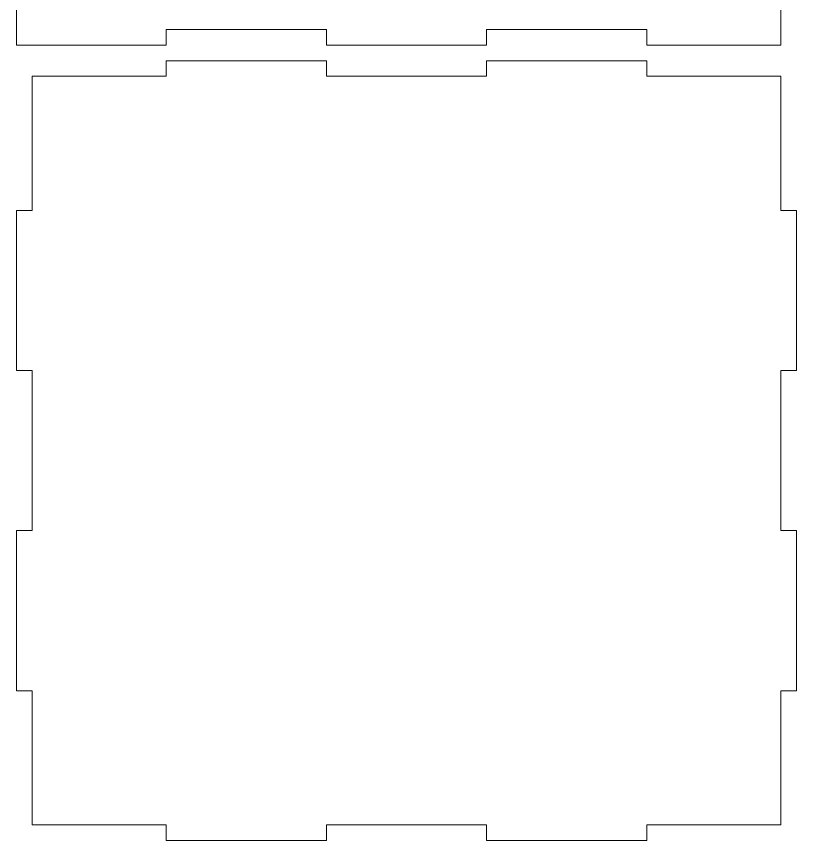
# Model space of a CAD drawing. Header units: millimetres. Extents: x -472 to -162, y -165 to 165.
# Drawn here: x -311.9 to -161.9, y -165 to -6.5 of the extents above; entities that cross this region are included whole.
import ezdxf

# ---------------------------------------------------------------- set-up
doc = ezdxf.new("R2010")
doc.units = ezdxf.units.MM
doc.header["$MEASUREMENT"] = 0
doc.layers.add('Camada 1', color=7, linetype='Continuous')

msp = doc.modelspace()

# ---------------------------------------------------------------- linework, layer by layer
at = {"layer": 'Camada 1', "color": 250, "lineweight": 20}
for points, knots in [([(-311.8542, -12), (-311.8542, -12), (-283.0542, -12), (-283.0542, -12), (-283.0542, -12), (-283.0542, -12), (-283.0542, -9), (-283.0542, -9), (-283.0542, -9), (-283.0542, -9), (-252.2542, -9), (-252.2542, -9), (-252.2542, -9), (-252.2542, -9), (-252.2542, -12), (-252.2542, -12), (-252.2542, -12), (-252.2542, -12), (-221.4542, -12), (-221.4542, -12), (-221.4542, -12), (-221.4542, -12), (-221.4542, -9), (-221.4542, -9), (-221.4542, -9), (-221.4542, -9), (-216.1685, -9), (-216.1685, -9), (-216.1685, -9), (-216.1685, -9), (-190.6542, -9), (-190.6542, -9), (-190.6542, -9), (-190.6542, -9), (-190.6542, -12), (-190.6542, -12), (-190.6542, -12), (-190.6542, -12), (-164.8542, -12), (-164.8542, -12), (-164.8542, -12), (-164.8542, -12), (-164.8542, 7), (-164.8542, 7), (-164.8542, 7), (-164.8542, 7), (-161.8542, 7), (-161.8542, 7), (-161.8542, 7), (-161.8542, 7), (-161.8542, 26), (-161.8542, 26), (-161.8542, 26), (-161.8542, 26), (-164.8542, 26), (-164.8542, 26), (-164.8542, 26), (-164.8542, 26), (-164.8542, 45), (-164.8542, 45), (-164.8542, 45), (-164.8542, 45), (-311.8542, 45), (-311.8542, 45), (-311.8542, 45), (-311.8542, 45), (-311.8542, 26), (-311.8542, 26), (-311.8542, 26), (-311.8542, 26), (-308.8542, 26), (-308.8542, 26), (-308.8542, 26), (-308.8542, 26), (-308.8542, 7), (-308.8542, 7), (-308.8542, 7), (-308.8542, 7), (-311.8542, 7), (-311.8542, 7), (-311.8542, 7), (-311.8542, 7), (-311.8542, -12), (-311.8542, -12)], [0, 0, 0, 0, 0.04545455, 0.04545455, 0.04545455, 0.04545455, 0.09090909, 0.09090909, 0.09090909, 0.09090909, 0.13636364, 0.13636364, 0.13636364, 0.13636364, 0.18181818, 0.18181818, 0.18181818, 0.18181818, 0.22727273, 0.22727273, 0.22727273, 0.22727273, 0.27272727, 0.27272727, 0.27272727, 0.27272727, 0.31818182, 0.31818182, 0.31818182, 0.31818182, 0.36363636, 0.36363636, 0.36363636, 0.36363636, 0.40909091, 0.40909091, 0.40909091, 0.40909091, 0.45454545, 0.45454545, 0.45454545, 0.45454545, 0.5, 0.5, 0.5, 0.5, 0.54545455, 0.54545455, 0.54545455, 0.54545455, 0.59090909, 0.59090909, 0.59090909, 0.59090909, 0.63636364, 0.63636364, 0.63636364, 0.63636364, 0.68181818, 0.68181818, 0.68181818, 0.68181818, 0.72727273, 0.72727273, 0.72727273, 0.72727273, 0.77272727, 0.77272727, 0.77272727, 0.77272727, 0.81818182, 0.81818182, 0.81818182, 0.81818182, 0.86363636, 0.86363636, 0.86363636, 0.86363636, 0.90909091, 0.90909091, 0.90909091, 0.90909091, 1, 1, 1, 1]), ([(-308.8542, -18), (-308.8542, -18), (-283.0542, -18), (-283.0542, -18), (-283.0542, -18), (-283.0542, -18), (-283.0542, -15), (-283.0542, -15), (-283.0542, -15), (-283.0542, -15), (-252.2542, -15), (-252.2542, -15), (-252.2542, -15), (-252.2542, -15), (-252.2542, -18), (-252.2542, -18), (-252.2542, -18), (-252.2542, -18), (-221.4542, -18), (-221.4542, -18), (-221.4542, -18), (-221.4542, -18), (-221.4542, -15), (-221.4542, -15), (-221.4542, -15), (-221.4542, -15), (-190.6542, -15), (-190.6542, -15), (-190.6542, -15), (-190.6542, -15), (-190.6542, -18), (-190.6542, -18), (-190.6542, -18), (-190.6542, -18), (-164.8542, -18), (-164.8542, -18), (-164.8542, -18), (-164.8542, -18), (-164.8542, -43.8), (-164.8542, -43.8), (-164.8542, -43.8), (-164.8542, -43.8), (-161.8542, -43.8), (-161.8542, -43.8), (-161.8542, -43.8), (-161.8542, -43.8), (-161.8542, -74.6), (-161.8542, -74.6), (-161.8542, -74.6), (-161.8542, -74.6), (-164.8542, -74.6), (-164.8542, -74.6), (-164.8542, -74.6), (-164.8542, -74.6), (-164.8542, -105.4), (-164.8542, -105.4), (-164.8542, -105.4), (-164.8542, -105.4), (-161.8542, -105.4), (-161.8542, -105.4), (-161.8542, -105.4), (-161.8542, -105.4), (-161.8542, -136.2), (-161.8542, -136.2), (-161.8542, -136.2), (-161.8542, -136.2), (-164.8542, -136.2), (-164.8542, -136.2), (-164.8542, -136.2), (-164.8542, -136.2), (-164.8542, -162), (-164.8542, -162), (-164.8542, -162), (-164.8542, -162), (-190.6542, -162), (-190.6542, -162), (-190.6542, -162), (-190.6542, -162), (-190.6542, -165), (-190.6542, -165), (-190.6542, -165), (-190.6542, -165), (-221.4542, -165), (-221.4542, -165), (-221.4542, -165), (-221.4542, -165), (-221.4542, -162), (-221.4542, -162), (-221.4542, -162), (-221.4542, -162), (-252.2542, -162), (-252.2542, -162), (-252.2542, -162), (-252.2542, -162), (-252.2542, -165), (-252.2542, -165), (-252.2542, -165), (-252.2542, -165), (-283.0542, -165), (-283.0542, -165), (-283.0542, -165), (-283.0542, -165), (-283.0542, -162), (-283.0542, -162), (-283.0542, -162), (-283.0542, -162), (-308.8542, -162), (-308.8542, -162), (-308.8542, -162), (-308.8542, -162), (-308.8542, -136.2), (-308.8542, -136.2), (-308.8542, -136.2), (-308.8542, -136.2), (-311.8542, -136.2), (-311.8542, -136.2), (-311.8542, -136.2), (-311.8542, -136.2), (-311.8542, -105.4), (-311.8542, -105.4), (-311.8542, -105.4), (-311.8542, -105.4), (-308.8542, -105.4), (-308.8542, -105.4), (-308.8542, -105.4), (-308.8542, -105.4), (-308.8542, -74.6), (-308.8542, -74.6), (-308.8542, -74.6), (-308.8542, -74.6), (-311.8542, -74.6), (-311.8542, -74.6), (-311.8542, -74.6), (-311.8542, -74.6), (-311.8542, -43.8), (-311.8542, -43.8), (-311.8542, -43.8), (-311.8542, -43.8), (-308.8542, -43.8), (-308.8542, -43.8), (-308.8542, -43.8), (-308.8542, -43.8), (-308.8542, -18), (-308.8542, -18)], [0, 0, 0, 0, 0.02702703, 0.02702703, 0.02702703, 0.02702703, 0.05405405, 0.05405405, 0.05405405, 0.05405405, 0.08108108, 0.08108108, 0.08108108, 0.08108108, 0.10810811, 0.10810811, 0.10810811, 0.10810811, 0.13513514, 0.13513514, 0.13513514, 0.13513514, 0.16216216, 0.16216216, 0.16216216, 0.16216216, 0.18918919, 0.18918919, 0.18918919, 0.18918919, 0.21621622, 0.21621622, 0.21621622, 0.21621622, 0.24324324, 0.24324324, 0.24324324, 0.24324324, 0.27027027, 0.27027027, 0.27027027, 0.27027027, 0.2972973, 0.2972973, 0.2972973, 0.2972973, 0.32432432, 0.32432432, 0.32432432, 0.32432432, 0.35135135, 0.35135135, 0.35135135, 0.35135135, 0.37837838, 0.37837838, 0.37837838, 0.37837838, 0.40540541, 0.40540541, 0.40540541, 0.40540541, 0.43243243, 0.43243243, 0.43243243, 0.43243243, 0.45945946, 0.45945946, 0.45945946, 0.45945946, 0.48648649, 0.48648649, 0.48648649, 0.48648649, 0.51351351, 0.51351351, 0.51351351, 0.51351351, 0.54054054, 0.54054054, 0.54054054, 0.54054054, 0.56756757, 0.56756757, 0.56756757, 0.56756757, 0.59459459, 0.59459459, 0.59459459, 0.59459459, 0.62162162, 0.62162162, 0.62162162, 0.62162162, 0.64864865, 0.64864865, 0.64864865, 0.64864865, 0.67567568, 0.67567568, 0.67567568, 0.67567568, 0.7027027, 0.7027027, 0.7027027, 0.7027027, 0.72972973, 0.72972973, 0.72972973, 0.72972973, 0.75675676, 0.75675676, 0.75675676, 0.75675676, 0.78378378, 0.78378378, 0.78378378, 0.78378378, 0.81081081, 0.81081081, 0.81081081, 0.81081081, 0.83783784, 0.83783784, 0.83783784, 0.83783784, 0.86486486, 0.86486486, 0.86486486, 0.86486486, 0.89189189, 0.89189189, 0.89189189, 0.89189189, 0.91891892, 0.91891892, 0.91891892, 0.91891892, 0.94594595, 0.94594595, 0.94594595, 0.94594595, 1, 1, 1, 1])]:
    msp.add_open_spline(points, degree=3, knots=knots, dxfattribs=at)

doc.saveas('drawing.dxf')
